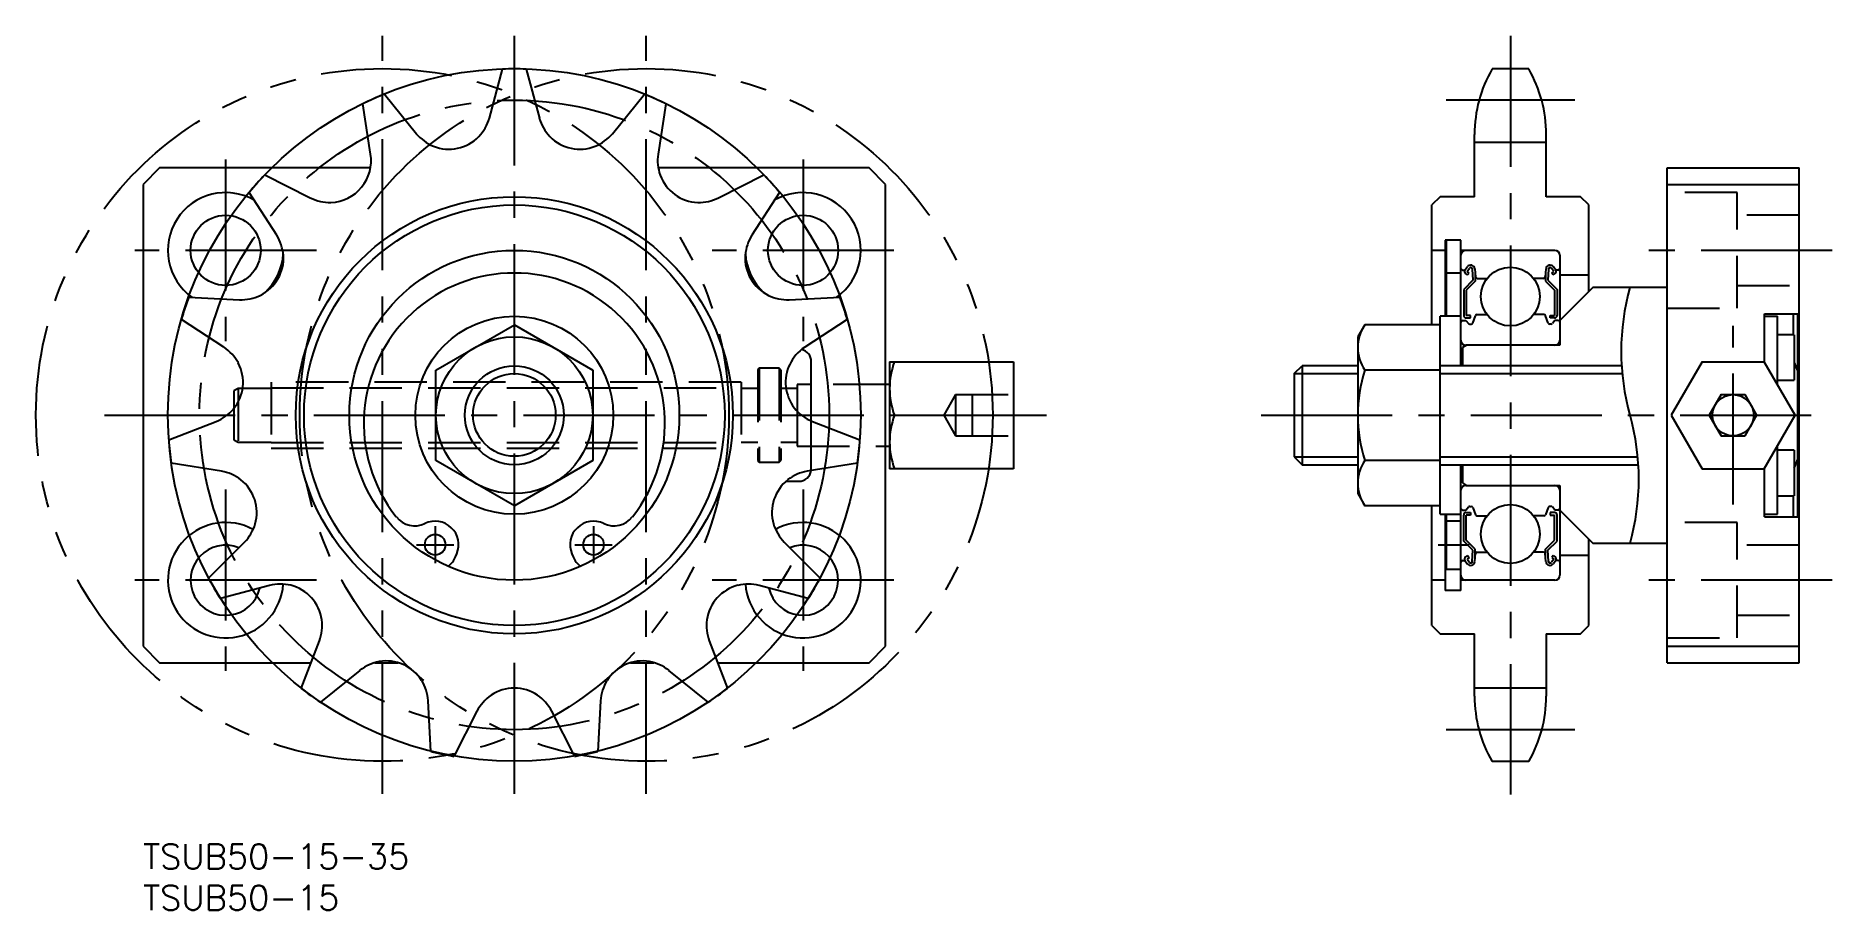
# Model space of a CAD drawing. Extents: x -13 to 205, y -8 to 98.
import ezdxf

# ---------------------------------------------------------------- set-up
doc = ezdxf.new("R2010")
doc.units = 0
doc.header["$LTSCALE"] = 0.5
for name, pattern in [('CENTER', [50.8, 31.75, -6.35, 6.35, -6.35]), ('DASHED', [19.05, 12.7, -6.35]), ('PHANTOM', [63.5, 31.75, -6.35, 6.35, -6.35, 6.35, -6.35])]:
    doc.linetypes.add(name, pattern=pattern)
for name, color, linetype in [('MSM_CENTER', 1, 'CENTER'), ('MSM_CONTINUOUS', 7, 'CONTINUOUS'), ('MSM_DASHED', 4, 'DASHED'), ('MSM_IMAGINARY', 6, 'PHANTOM'), ('MSM_NARROW', 5, 'CONTINUOUS'), ('MSM_PART_NUMBER', 7, 'CONTINUOUS')]:
    doc.layers.add(name, color=color, linetype=linetype)
doc.styles.get("Standard").update_dxf_attribs({"font": 'txt.shx', "height": 3, "bigfont": 'bigfont.shx'})

# ---------------------------------------------------------------- blocks, each defined once
blk = doc.blocks.new('*U35')
at = {"layer": 'MSM_PART_NUMBER'}
blk.add_text('TSUB50-15-35', height=3, dxfattribs=at).set_placement((0, -3))
blk = doc.blocks.new('*U36')
at = {"layer": 'MSM_PART_NUMBER'}
blk.add_text('TSUB50-15', height=3, dxfattribs=at).set_placement((0, -8))

msp = doc.modelspace()

# ---------------------------------------------------------------- linework, layer by layer
at = {"layer": 'MSM_CENTER'}
for p, q in [((45, 6.09), (45, 98)), ((165.75, 98), (165.75, 6)), ((173.55, 90.22), (157.96, 90.22)), ((10, 83), (10, 61)), ((80, 83), (80, 61)), ((21, 72), (-1, 72)), ((91, 72), (69, 72)), ((204.75, 72), (180.75, 72)), ((192.75, 41.18), (192.75, 62.83)), ((-4.7, 52), (109.5, 52)), ((135.55, 52), (204.75, 52)), ((10, 43), (10, 21)), ((80, 43), (80, 21)), ((35.4, 38.55), (35.4, 34.05)), ((54.6, 38.55), (54.6, 34.05)), ((33.15, 36.3), (37.65, 36.3)), ((52.35, 36.3), (56.85, 36.3)), ((157, 36.3), (160.75, 36.3)), ((21, 32), (-1, 32)), ((91, 32), (69, 32)), ((204.75, 32), (180.75, 32)), ((173.55, 13.87), (157.96, 13.87))]:
    msp.add_line(p, q, dxfattribs=at)
msp.add_circle((45, 52.04), 38.17, dxfattribs=at)
at = {"layer": 'MSM_CONTINUOUS'}
for p, q in [((41.97, 88.03), (43.56, 93.98)), ((46.44, 93.98), (48.03, 88.03)), ((167.98, 94), (163.53, 94)), ((27.58, 83.68), (26.62, 89.76)), ((29.24, 90.93), (33.12, 86.14)), ((56.88, 86.14), (60.76, 90.93)), ((63.38, 89.76), (62.42, 83.68)), ((161.4, 78.5), (161.4, 86.06)), ((170.1, 85.09), (161.4, 85.09)), ((170.1, 78.5), (170.1, 86.06)), ((2, 82), (0, 80)), ((27.56, 82), (2, 82)), ((14.77, 81.15), (20.26, 78.36)), ((88, 82), (62.45, 82)), ((69.74, 78.36), (75.23, 81.15)), ((90, 80), (88, 82)), ((184.75, 82), (200.75, 82)), ((184.75, 22), (184.75, 82)), ((200.75, 22), (200.75, 82)), ((0, 80), (0, 24)), ((16.2, 73.85), (12.85, 79.02)), ((77.15, 79.02), (73.8, 73.85)), ((90, 24), (90, 80)), ((157.25, 78.5), (156.25, 77.5)), ((161.4, 78.5), (157.25, 78.5)), ((174.25, 78.5), (170.1, 78.5)), ((175.25, 77.5), (174.25, 78.5)), ((184.75, 80), (200.75, 80)), ((156.25, 62.97), (156.25, 77.5)), ((175.25, 67), (175.25, 77.5)), ((157.85, 72, 1.75), (156.25, 72, 1.75)), ((159.75, 73.25, 1.75), (157.85, 73.25, 1.75)), ((157.85, 73.25), (157.85, 64)), ((158, 64, 1.25), (158, 73.25, 1.25)), ((159.75, 58), (159.75, 73.25)), ((171.15, 72), (159.75, 72)), ((160.25, 69.6), (160.53, 70)), ((160.5, 69.43), (160.78, 69.83)), ((161.14, 69.72), (161.2, 68.37)), ((161.44, 69.75), (161.53, 68.78)), ((170.07, 69.75), (169.98, 68.78)), ((170.36, 69.72), (170.31, 68.37)), ((171.01, 69.43), (170.72, 69.83)), ((171.25, 69.6), (170.97, 70)), ((171.75, 71.4), (171.75, 60.5)), ((159.75, 69.25, 1.75), (158, 69.25, 1.75)), ((159.95, 69.6), (160.25, 69.6)), ((161.2, 68.37), (160.1, 67.27)), ((160.57, 69.01), (160.33, 69.18)), ((161.5, 68.25), (160.4, 67.15)), ((160.74, 69.25), (160.5, 69.43)), ((160.57, 69.01), (160.74, 69.25)), ((161.5, 69.12), (161.5, 68.25)), ((161.72, 68.6), (162.94, 68.6)), ((169.78, 68.6), (168.57, 68.6)), ((170.01, 69.12), (170.01, 68.25)), ((170.01, 68.25), (171.11, 67.15)), ((170.31, 68.37), (171.41, 67.27)), ((170.76, 69.25), (171.01, 69.43)), ((170.93, 69.01), (170.76, 69.25)), ((170.93, 69.01), (171.18, 69.18)), ((171.55, 69.6), (171.25, 69.6)), ((175.25, 69), (171.75, 69)), ((5.52, 66.34), (11.67, 66.01)), ((78.33, 66.01), (84.48, 66.34)), ((160.1, 67.27), (160.1, 64.1)), ((160.4, 67.15), (160.4, 64.1)), ((171.11, 67.15), (171.11, 64.1)), ((171.41, 67.27), (171.41, 64.1)), ((175.75, 67.5), (171.75, 63.5)), ((184.75, 67.5), (175.75, 67.5)), ((9.8, 60.25), (4.64, 63.61)), ((85.36, 63.61), (80.2, 60.25)), ((159.75, 64), (157.25, 64)), ((157.25, 40), (157.25, 64)), ((159.95, 63.5), (160.35, 63.5)), ((160.35, 63.5), (160.67, 63.12)), ((160.92, 64.1), (160.4, 64.1)), ((160.4, 63.8), (160.92, 63.8)), ((160.92, 63.8), (160.92, 64.1)), ((161.19, 63.18), (161.51, 64.07)), ((161.7, 64.2), (162.94, 64.2)), ((169.81, 64.2), (168.57, 64.2)), ((170.32, 63.18), (170, 64.07)), ((170.59, 64.1), (171.11, 64.1)), ((170.59, 63.8), (170.59, 64.1)), ((171.11, 63.8), (170.59, 63.8)), ((171.15, 63.5), (170.84, 63.12)), ((171.55, 63.5), (171.15, 63.5)), ((196.55, 64.3), (200.75, 64.3)), ((196.55, 58.42), (196.55, 64.3)), ((196.55, 64), (198.15, 64)), ((198.15, 55.65), (198.15, 64)), ((200.05, 64.3), (200.05, 61.75)), ((200.55, 64.3), (200.55, 39.7)), ((35.5, 57.48), (45, 62.97)), ((45, 62.97), (54.5, 57.48)), ((148.1, 62.97), (147.25, 61.5)), ((147.25, 61.5), (147.25, 42.5)), ((157.25, 62.97), (148.1, 62.97)), ((160.82, 63.05), (161, 63.05)), ((170.68, 63.05), (170.51, 63.05)), ((200.15, 61.75), (198.15, 61.75)), ((200.15, 61.75), (200.15, 56.25)), ((160.45, 60.5), (159.95, 60.21)), ((159.95, 60.21), (159.95, 58)), ((171.75, 60.5), (160.35, 60.5)), ((35.5, 46.52), (35.5, 57.48)), ((54.5, 57.48), (54.5, 46.52)), ((81, 51.31), (81, 58.5)), ((90.5, 58.5), (90.5, 45.5)), ((90.5, 58.5), (105.5, 58.5)), ((105.5, 58.5), (105.5, 45.5)), ((139.55, 57.05), (140.5, 58)), ((139.55, 57.05), (139.55, 46.95)), ((147.25, 58), (140.5, 58)), ((140.5, 58), (140.5, 46)), ((157.25, 57.48), (148.1, 57.48)), ((179.24, 58), (157.25, 58)), ((189, 58.5), (185.25, 52)), ((189, 58.5), (196.51, 58.5)), ((200.26, 52), (196.51, 58.5)), ((200.16, 58.4), (200.55, 57.39)), ((79.3, 55.25), (77.94, 55.25)), ((81, 55.75), (79.3, 55.75)), ((79.3, 55.75), (79.3, 52.47)), ((90.5, 55.75), (90, 55.75)), ((191.31, 54.5), (189.87, 52)), ((191.31, 54.5), (194.2, 54.5)), ((195.64, 52), (194.2, 54.5)), ((198.15, 56.25), (200.15, 56.25)), ((3.1, 49.04), (8.86, 51.25)), ((81.14, 51.25), (86.9, 49.04)), ((91.08, 52), (105.5, 52)), ((185.25, 52), (189, 45.5)), ((189.87, 52), (191.31, 49.5)), ((194.2, 49.5), (195.64, 52)), ((196.51, 45.5), (200.26, 52)), ((90, 48.25), (90.5, 48.25)), ((191.31, 49.5), (194.2, 49.5)), ((198.15, 40), (198.15, 48.35)), ((9.49, 45.22), (3.4, 46.19)), ((45, 41.03), (35.5, 46.52)), ((54.5, 46.52), (45, 41.03)), ((86.6, 46.19), (80.51, 45.22)), ((139.55, 46.95), (140.5, 46)), ((140.5, 46), (147.25, 46)), ((157.25, 46.52), (148.1, 46.52)), ((157.25, 46), (181.27, 46)), ((159.75, 30.75), (159.75, 46)), ((159.95, 46), (159.95, 43.79)), ((200.15, 47.75), (198.15, 47.75)), ((200.15, 47.75), (200.15, 42.25)), ((77.93, 44), (79.5, 44)), ((105.5, 45.5), (90.5, 45.5)), ((159.95, 43.79), (160.45, 43.5)), ((189, 45.5), (196.51, 45.5)), ((196.55, 39.7), (196.55, 45.58)), ((147.25, 42.5), (148.1, 41.03)), ((160.35, 43.5), (171.75, 43.5)), ((171.75, 43.5), (171.75, 32.6)), ((198.15, 42.25), (200.15, 42.25)), ((200.05, 42.25), (200.05, 39.7)), ((157.25, 41.03), (148.1, 41.03)), ((156.25, 26.5), (156.25, 41.03)), ((157.25, 40), (159.75, 40)), ((157.85, 40), (157.85, 30.75)), ((158, 33.29, 1.25), (158, 40, 1.25)), ((159.95, 40.5), (160.35, 40.5)), ((160.1, 36.73), (160.1, 39.9)), ((160.35, 40.5), (160.67, 40.88)), ((160.4, 40.2), (160.92, 40.2)), ((160.4, 36.85), (160.4, 39.9)), ((160.92, 39.9), (160.4, 39.9)), ((160.82, 40.95), (161, 40.95)), ((160.92, 40.2), (160.92, 39.9)), ((161.19, 40.82), (161.51, 39.93)), ((161.7, 39.8), (162.94, 39.8)), ((169.81, 39.8), (168.57, 39.8)), ((170.32, 40.82), (170, 39.93)), ((170.68, 40.95), (170.51, 40.95)), ((170.59, 40.2), (170.59, 39.9)), ((171.11, 40.2), (170.59, 40.2)), ((170.59, 39.9), (171.11, 39.9)), ((171.15, 40.5), (170.84, 40.88)), ((171.11, 36.85), (171.11, 39.9)), ((171.55, 40.5), (171.15, 40.5)), ((171.41, 36.73), (171.41, 39.9)), ((171.75, 40.5), (175.75, 36.5)), ((196.55, 40), (198.15, 40)), ((196.55, 39.7), (200.75, 39.7)), ((159.75, 39.15, 1.75), (158, 39.15, 1.75)), ((7.93, 32.26), (12.29, 36.61)), ((37.88, 34.84), (38.03, 35.21)), ((51.97, 35.21), (52.12, 34.84)), ((77.71, 36.61), (82.07, 32.26)), ((161.2, 35.63), (160.1, 36.73)), ((160.57, 34.99), (160.33, 34.82)), ((161.5, 35.75), (160.4, 36.85)), ((160.57, 34.99), (160.74, 34.75)), ((161.14, 34.28), (161.2, 35.63)), ((161.44, 34.25), (161.53, 35.22)), ((161.5, 34.88), (161.5, 35.75)), ((161.72, 35.4), (162.94, 35.4)), ((169.78, 35.4), (168.57, 35.4)), ((170.07, 34.25), (169.98, 35.22)), ((170.01, 35.75), (171.11, 36.85)), ((170.01, 34.88), (170.01, 35.75)), ((170.31, 35.63), (171.41, 36.73)), ((170.36, 34.28), (170.31, 35.63)), ((170.93, 34.99), (170.76, 34.75)), ((170.93, 34.99), (171.18, 34.82)), ((175.25, 35), (171.75, 35)), ((175.25, 26.5), (175.25, 37)), ((175.75, 36.5), (184.75, 36.5)), ((159.75, 33.29, 1.75), (158, 33.29, 1.75)), ((159.95, 34.4), (160.25, 34.4)), ((160.25, 34.4), (160.53, 34)), ((160.74, 34.75), (160.5, 34.57)), ((160.5, 34.57), (160.78, 34.17)), ((171.01, 34.57), (170.72, 34.17)), ((170.76, 34.75), (171.01, 34.57)), ((171.25, 34.4), (170.97, 34)), ((171.55, 34.4), (171.25, 34.4)), ((15.32, 31.36), (9.37, 29.77)), ((80.63, 29.77), (74.68, 31.36)), ((157.85, 32, 1.75), (156.25, 32, 1.75)), ((159.75, 30.75, 1.75), (157.85, 30.75, 1.75)), ((171.15, 32), (159.75, 32)), ((168.25, 32), (168.25, 32)), ((156.25, 26.5), (157.25, 25.5)), ((174.25, 25.5), (175.25, 26.5)), ((0, 24), (2, 22)), ((19.17, 18.88), (21.37, 24.64)), ((68.63, 24.64), (70.83, 18.88)), ((88, 22), (90, 24)), ((157.25, 25.5), (161.4, 25.5)), ((161.4, 17.94), (161.4, 25.5)), ((170.1, 25.5), (174.25, 25.5)), ((170.1, 25.5), (170.1, 17.94)), ((184.75, 24), (200.75, 24)), ((2, 22), (20.36, 22)), ((28.08, 22), (30.9, 22)), ((59.1, 22), (61.92, 22)), ((69.64, 22), (88, 22)), ((184.75, 22), (200.75, 22)), ((26.28, 21.07), (21.49, 17.2)), ((68.51, 17.2), (63.72, 21.07)), ((170.1, 18.91), (161.4, 18.91)), ((34.87, 11.24), (34.55, 17.39)), ((40.47, 16.13), (37.68, 10.64)), ((52.32, 10.64), (49.53, 16.13)), ((55.45, 17.39), (55.13, 11.24)), ((167.98, 10), (163.53, 10))]:
    msp.add_line(p, q, dxfattribs=at)
for centre, radius in [((45, 52), 26.5), ((10, 72), 4.25), ((45, 52), 25.5), ((80, 72), 4.25), ((45, 52), 20), ((165.75, 66.4), 3.57), ((45, 52), 12), ((45, 52), 9.5), ((45, 52), 6), ((192.75, 52), 2.5), ((165.75, 37.6), 3.57), ((35.4, 36.3), 1.25), ((54.6, 36.3), 1.25)]:
    msp.add_circle(centre, radius, dxfattribs=at)
for centre, radius, start, end in [((45, 52), 42, 88.0419, 91.9581), ((177.28, 86.06), 15.87, 150, 180), ((154.23, 86.06), 15.87, 0, 30), ((45, 52), 42, 112.0419, 115.9581), ((45, 52), 42, 64.0419, 67.9581), ((36.54, 89.64), 5.67, 317.2066, 343.44), ((53.42, 89.62), 5.62, 196.4386, 222.9148), ((37.39, 89.79), 5.62, 220.4388, 246.9146), ((37.06, 89.34), 5.08, 248.3455, 315.6545), ((52.94, 89.34), 5.08, 224.3455, 291.6545), ((52.58, 89.83), 5.67, 293.2064, 319.4402), ((22.56, 82.88), 5.08, 272.3455, 8.9922), ((67.99, 82.94), 5.62, 172.4388, 198.9146), ((45, 52), 42, 136.0419, 139.9581), ((67.44, 82.88), 5.08, 200.3455, 267.6545), ((45, 52), 42, 40.0419, 43.9581), ((10, 72), 7, 60.4784, 234.2994), ((80, 72), 7, 305.7006, 119.9431), ((22.68, 83.43), 5.62, 244.4388, 270.9146), ((67.31, 83.48), 5.67, 269.2066, 295.44), ((10.96, 70.76), 6.08, 6.1151, 30.5315), ((78.59, 70.91), 5.62, 148.4388, 174.9146), ((160.35, 71.4), 0.6, 90, 180), ((171.15, 71.4), 0.6, 0, 90), ((11.94, 71.09), 5.08, 296.3455, 3.6545), ((10, 72), 7, 312.6262, 356.6147), ((78.06, 71.09), 5.08, 176.3455, 243.6545), ((80, 72), 7, 183.2496, 227.3738), ((159.95, 69.8), 0.2, 180, 270), ((160.94, 69.71), 0.5, 5.0652, 144.9367), ((160.95, 69.72), 0.2, 2.1311, 144.9356), ((170.57, 69.71), 0.5, 35.0633, 174.9348), ((170.56, 69.72), 0.2, 35.0644, 177.8689), ((171.55, 69.8), 0.2, 270, 0), ((45, 51), 18.25, 321.621, 218.379), ((160.5, 69.43), 0.3, 144.9367, 235.0393), ((161.72, 68.8), 0.2, 185.0652, 270), ((169.78, 68.8), 0.2, 270, 354.9348), ((171.01, 69.43), 0.3, 304.9607, 35.0633), ((45, 52), 42, 160.0419, 163.9581), ((11.83, 71.63), 5.62, 268.4388, 294.9146), ((78.18, 71.68), 5.67, 245.2066, 271.44), ((45, 52), 42, 16.0419, 19.9581), ((159.95, 63.3), 0.2, 90, 180), ((160.4, 64.1), 0.3, 180, 270), ((161, 63.25), 0.2, 270, 339.9702), ((161.7, 64), 0.2, 90, 159.9702), ((169.81, 64), 0.2, 20.0298, 90), ((170.51, 63.25), 0.2, 200.0298, 270), ((171.11, 64.1), 0.3, 270, 0), ((171.55, 63.3), 0.2, 0, 90), ((152.11, 60.23), 4.86, 145.6427, 214.3573), ((160.35, 61.1), 0.6, 180, 270), ((160.82, 63.25), 0.2, 219.9992, 270), ((170.68, 63.25), 0.2, 270, 320.0008), ((171.15, 61.1), 0.6, 270, 0), ((6.59, 55.58), 5.67, 29.2063, 55.4403), ((82.97, 55.99), 5.08, 123.0079, 248.9922), ((79.5, 58.5), 1.5, 0, 78.2117), ((7.03, 55.99), 5.08, 320.3455, 27.6545), ((99.89, 55.25), 9.39, 159.7438, 200.2562), ((165.4, 52), 18.15, 162.412, 197.588), ((6.71, 56.44), 5.62, 292.4385, 318.9149), ((99.89, 48.75), 9.39, 159.7438, 200.2562), ((45, 52), 42, 184.0419, 187.9581), ((45, 52), 42, 352.0419, 355.9581), ((152.11, 43.77), 4.86, 145.6158, 214.3842), ((179.8, 54.08), 22.06, 337.3688, 340.2203), ((8.45, 39.65), 5.67, 53.2066, 79.44), ((8.69, 40.2), 5.08, 344.3455, 51.6545), ((81.31, 40.2), 5.08, 128.3455, 195.6545), ((81.53, 39.7), 5.62, 100.4387, 126.9147), ((79.5, 45.5), 1.5, 270, 352.1796), ((160.35, 42.9), 0.6, 90, 180), ((171.15, 42.9), 0.6, 0, 90), ((32.93, 41.44), 2.85, 218.379, 295.7059), ((57.07, 41.44), 2.85, 244.2941, 321.621), ((159.95, 40.7), 0.2, 180, 270), ((160.4, 39.9), 0.3, 90, 180), ((160.82, 40.75), 0.2, 90, 140.0008), ((161, 40.75), 0.2, 20.0298, 90), ((161.7, 40), 0.2, 200.0298, 270), ((169.81, 40), 0.2, 270, 339.9702), ((170.51, 40.75), 0.2, 90, 159.9702), ((170.68, 40.75), 0.2, 39.9992, 90), ((171.11, 39.9), 0.3, 0, 90), ((171.55, 40.7), 0.2, 270, 0), ((10, 32), 7, 61.6028, 355.9657), ((8.22, 40.48), 5.62, 316.4388, 342.9146), ((35.4, 36.3), 2.85, 337.4615, 115.7059), ((54.6, 36.3), 2.85, 64.2941, 202.5385), ((80, 32), 7, 184.024, 118.3882), ((81.83, 40.51), 5.67, 197.2065, 223.4401), ((10, 32), 4.25, 67.7622, 347.0639), ((80, 32), 4.25, 192.9361, 112.2378), ((161.72, 35.2), 0.2, 90, 174.9348), ((169.78, 35.2), 0.2, 5.0652, 90), ((35.57, 35.79), 2.5, 303.0556, 337.4615), ((54.43, 35.79), 2.5, 202.5385, 236.9444), ((159.95, 34.2), 0.2, 90, 180), ((160.5, 34.57), 0.3, 124.9607, 215.0633), ((160.94, 34.29), 0.5, 215.0633, 354.9348), ((160.95, 34.28), 0.2, 215.0644, 357.8689), ((170.57, 34.29), 0.5, 185.0652, 324.9367), ((170.56, 34.28), 0.2, 182.1311, 324.9356), ((171.01, 34.57), 0.3, 324.9367, 55.0393), ((171.55, 34.2), 0.2, 0, 90), ((45, 52), 42, 208.0419, 211.9581), ((16.63, 25.85), 5.67, 77.2066, 103.44), ((16.63, 26.46), 5.08, 8.3455, 75.6545), ((73.37, 26.46), 5.08, 104.3455, 171.6545), ((73.37, 25.9), 5.62, 76.4388, 102.9146), ((45, 52), 42, 328.0419, 331.9581), ((160.35, 32.6), 0.6, 180, 270), ((171.15, 32.6), 0.6, 270, 0), ((16.08, 26.52), 5.62, 340.4388, 6.9146), ((73.97, 26.52), 5.67, 173.2066, 199.44), ((29.71, 16.61), 5.63, 101.117, 127.5296), ((29.47, 17.13), 5.08, 32.3455, 99.6545), ((60.53, 17.13), 5.08, 80.3455, 147.6545), ((60.3, 16.62), 5.62, 52.4388, 78.9146), ((28.95, 16.96), 5.62, 4.4387, 30.9147), ((61.1, 16.94), 5.67, 149.2066, 175.44), ((45, 52), 42, 232.0419, 235.9581), ((45.45, 13.42), 5.67, 125.2066, 151.44), ((45, 13.83), 5.08, 56.3455, 123.6545), ((44.59, 13.46), 5.62, 28.4388, 54.9146), ((45, 52), 42, 304.0419, 307.9581), ((177.28, 17.94), 15.87, 180, 210), ((154.23, 17.94), 15.87, 330, 0), ((45, 52), 42, 256.0419, 259.9581), ((45, 52), 42, 280.0419, 283.9581)]:
    msp.add_arc(centre, radius, start, end, dxfattribs=at)
at = {"layer": 'MSM_DASHED'}
for p, q in [((193.25, 79), (184.75, 79)), ((193.25, 65), (193.25, 79)), ((200.75, 76.25), (193.25, 76.25)), ((193.25, 67.75), (200.75, 67.75)), ((184.75, 65), (193.25, 65)), ((74.7, 57.7), (74.5, 57.5)), ((74.5, 57.5), (74.5, 46.5)), ((77.1, 57.7), (74.7, 57.7)), ((74.7, 57.7), (74.7, 46.3)), ((77.3, 57.5), (77.1, 57.7)), ((77.1, 57.7), (77.1, 46.3)), ((77.3, 57.5), (77.3, 46.5)), ((11.5, 55.25), (11, 54.96)), ((11, 54.96), (11, 49.04)), ((15.5, 55.25), (11.5, 55.25)), ((11.5, 55.25), (11.5, 48.75)), ((72.5, 56), (15.5, 56)), ((15.5, 56), (15.5, 48)), ((15.5, 55.32), (72.5, 55.32)), ((72.5, 56), (72.5, 48)), ((74.5, 55.25), (72.5, 55.25)), ((77.94, 55.25), (77.3, 55.25)), ((90, 55.75), (81, 55.75)), ((98.5, 54.5), (97.06, 52)), ((98.5, 54.5), (105.5, 54.5)), ((98.5, 54.5), (98.5, 49.5)), ((100.5, 54.5), (100.5, 49.5)), ((79.3, 52.47), (79.3, 48.25)), ((81, 45.5), (81, 51.31)), ((97.06, 52), (98.5, 49.5)), ((11, 49.04), (11.5, 48.75)), ((11.5, 48.75), (15.5, 48.75)), ((15.5, 48.68), (72.5, 48.68)), ((15.5, 48), (72.5, 48)), ((72.5, 48.75), (74.5, 48.75)), ((77.3, 48.75), (79.3, 48.75)), ((79.3, 48.25), (90, 48.25)), ((98.5, 49.5), (105.5, 49.5)), ((74.5, 46.5), (74.7, 46.3)), ((74.7, 46.3), (77.1, 46.3)), ((77.1, 46.3), (77.3, 46.5)), ((193.25, 39), (184.75, 39)), ((193.25, 25), (193.25, 39)), ((200.75, 36.25), (193.25, 36.25)), ((193.25, 27.75), (200.75, 27.75)), ((184.75, 25), (193.25, 25))]:
    msp.add_line(p, q, dxfattribs=at)
msp.add_arc((79.5, 45.5), 1.5, 352.1796, 0, dxfattribs=at)
at = {"layer": 'MSM_IMAGINARY'}
for p, q in [((29, 6.09), (29, 98)), ((61, 6.09), (61, 98))]:
    msp.add_line(p, q, dxfattribs=at)
for centre in [(29, 52.04), (61, 52.04)]:
    msp.add_circle(centre, 42, dxfattribs=at)
at = {"layer": 'MSM_NARROW'}
for p, q in [((139.55, 57.05), (147.25, 57.05)), ((157.25, 57.05), (179.31, 57.05)), ((139.55, 46.95), (147.25, 46.95)), ((157.25, 46.95), (181.2, 46.95))]:
    msp.add_line(p, q, dxfattribs=at)
for radius in [42, 5.01]:
    msp.add_circle((45, 52.04), radius, dxfattribs=at)
for centre, start, end in [((207.74, 59.75), 164.2559, 195.7441), ((152.77, 44.25), 344.2545, 15.7455)]:
    msp.add_arc(centre, 28.56, start, end, dxfattribs=at)

# ---------------------------------------------------------------- block references
at = {"layer": 'MSM_CONTINUOUS'}
for name in ['*U35', '*U36']:
    msp.add_blockref(name, (0, 0), dxfattribs=at)

doc.saveas('drawing.dxf')
